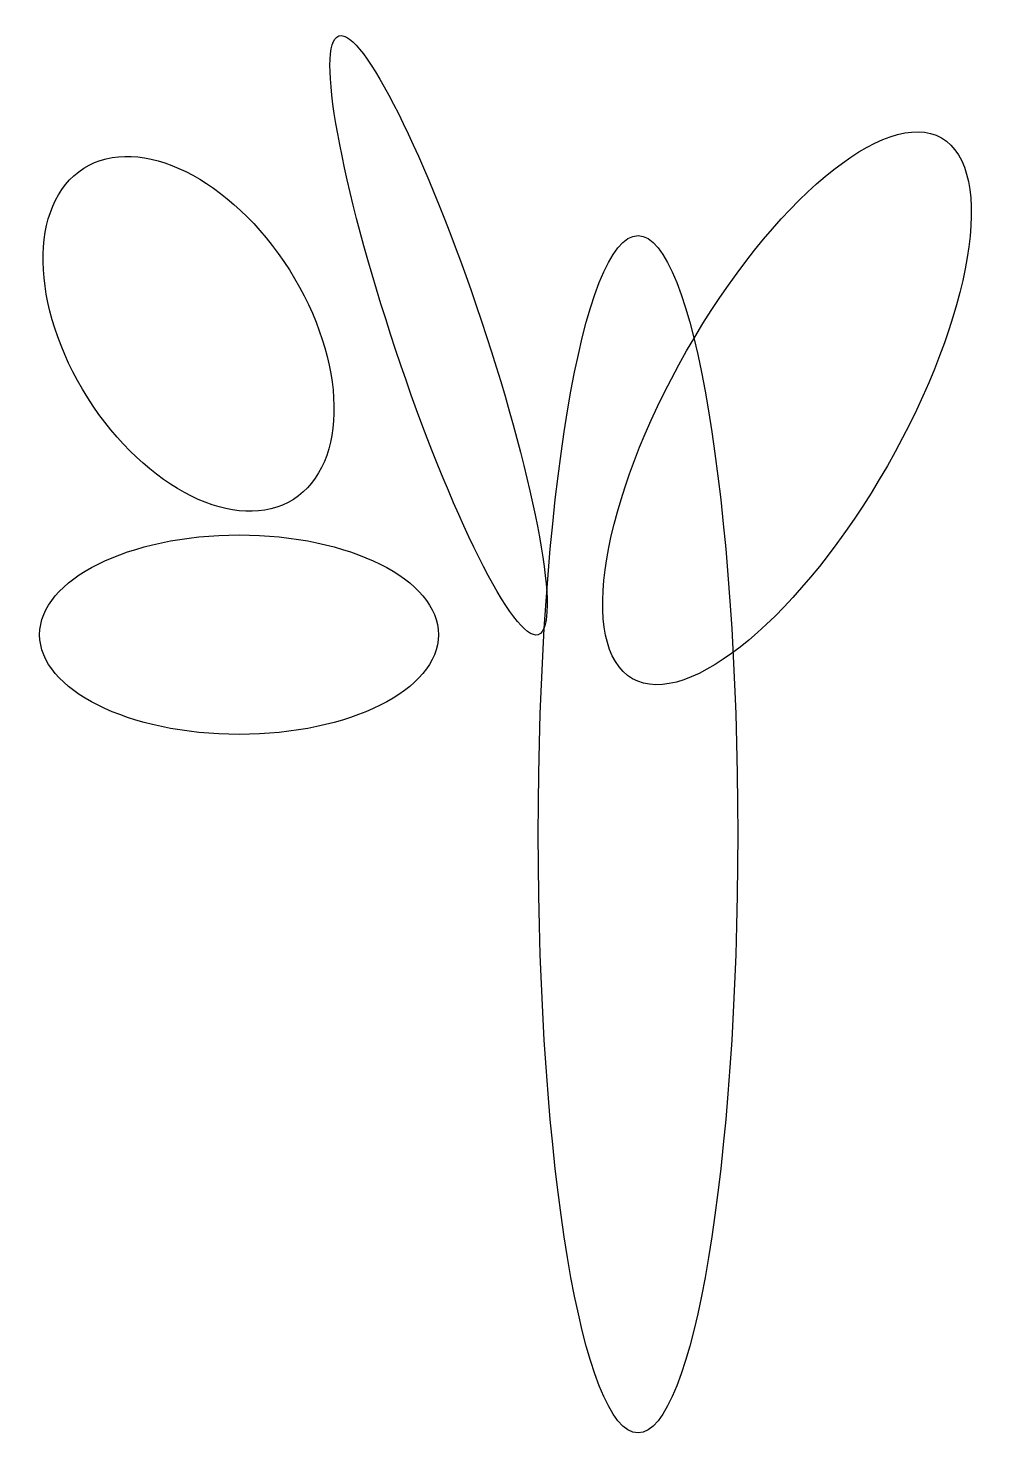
# Model space of a CAD drawing. Header units: millimetres. Extents: x -1 to 96, y -20 to 121.
import ezdxf

# ---------------------------------------------------------------- set-up
doc = ezdxf.new("R2010")
doc.units = ezdxf.units.MM
doc.layers.get('0').update_dxf_attribs({"linetype": 'CONTINUOUS', "lineweight": 25, "true_color": 0x000000})

msp = doc.modelspace()

# ---------------------------------------------------------------- linework, layer by layer
for centre, major_axis, ratio in [((40, 90), (-10, 30), 0.143421), ((74.94, 82.69), (-15.49, -27.1), 0.371429), ((14.93, 90.15), (10.51, -16.59), 0.609437), ((60, 40), (0, 60), 0.166667), ((20, 60), (20, 0), 0.5)]:
    msp.add_ellipse(centre, major_axis=major_axis, ratio=ratio)

doc.saveas('drawing.dxf')
